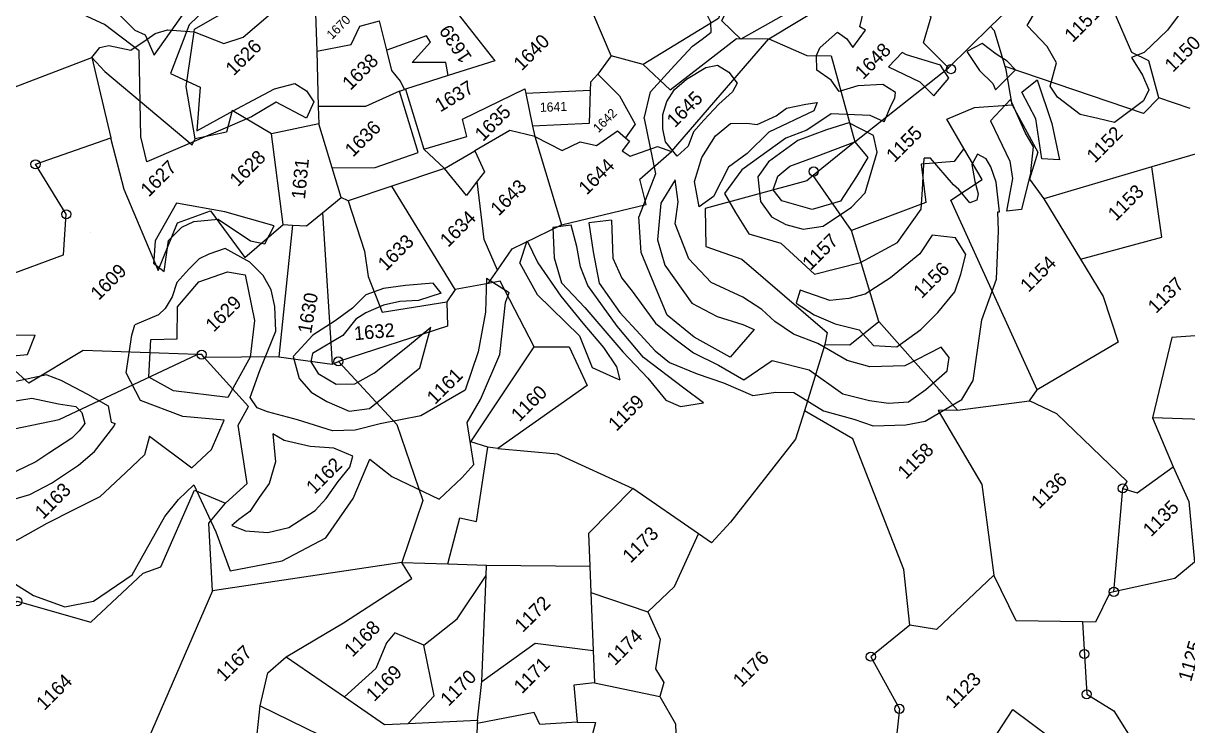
# Model space of a CAD drawing. Header units: metres. Extents: x 302352 to 308863, y 1945987 to 1951649.
# Drawn here: x 304150 to 304775, y 1948194 to 1948570 of the extents above; entities that cross this region are included whole.
import ezdxf

# ---------------------------------------------------------------- set-up
doc = ezdxf.new("R2010")
doc.units = ezdxf.units.M
for name, color, linetype in [('POLY_HATCH', 12, 'Continuous'), ('POLY_PARCEL', 6, 'Continuous'), ('SYM_STONE', 1, 'Continuous'), ('TEXT_PARCEL', 7, 'Continuous')]:
    doc.layers.add(name, color=color, linetype=linetype)
doc.styles.add('TEXT_MAP', font='')
doc.styles.get('TEXT_MAP').set_extended_font_data('Kruti Dev 050')

# ---------------------------------------------------------------- blocks, each defined once
blk = doc.blocks.new('STONE')
blk.add_circle((0, 0), 0.8510231522929323)
blk = doc.blocks.new('WEEWWEEWWE')
at = {"layer": 'POLY_HATCH'}
for points in [[(308983.6520300894, 1947099.381410132), (308981.4635497204, 1947098.56001338), (308980.1139881295, 1947102.828464166), (308976.4776723534, 1947103.764529432), (308962.5696999628, 1947109.268585918), (308964.3316274214, 1947112.151663202), (308972.0916050042, 1947120.27669728), (308971.3043633499, 1947125.930523178), (308969.392484951, 1947131.135039229), (308964.406607584, 1947135.21627825)], [(308974.1575011913, 1947121.227695363), (308973.1060395546, 1947118.479321015), (308982.5244464443, 1947120.155160603), (308987.0658642565, 1947120.222194831), (308990.8913916972, 1947118.099467369), (308988.6060577803, 1947116.165954954), (308983.924014623, 1947118.048151812), (308979.1642633866, 1947118.106364518), (308972.9474449983, 1947115.273366039), (308974.42393917, 1947111.2761215), (308970.072164734, 1947107.511724563), (308975.8227221342, 1947105.842973755), (308978.1346031832, 1947105.16383089), (308981.1847297539, 1947104.251838814), (308983.574318882, 1947102.83534038), (308983.9822988107, 1947101.108375256), (308983.6520300894, 1947099.381410132)], [(308968.5016982197, 1947091.528178132), (308965.2107485557, 1947097.408550314), (308961.4971094868, 1947102.68580769), (308956.0323232347, 1947101.147864369), (308954.1302146559, 1947099.489297444), (308953.8046147033, 1947099.231763584)], [(308937.4430291495, 1947083.49039993), (308938.4596801545, 1947076.64392691), (308941.9687654814, 1947076.545653499), (308945.8713932328, 1947078.085292059), (308942.3623079059, 1947082.245589772), (308939.9026700773, 1947087.650700911), (308941.1160907449, 1947091.548932382), (308945.1498982714, 1947094.529934457), (308946.3633189389, 1947095.217858138)], [(308892.4503434616, 1947086.760387006), (308897.4969513817, 1947084.790237414), (308903.6963355057, 1947082.231601477), (308909.4602259105, 1947082.768915587), (308910.9716480493, 1947083.510920251), (308911.9194895289, 1947079.442688063), (308913.7895513459, 1947075.476801958), (308916.9917123343, 1947073.353134049), (308923.0117766192, 1947072.20174828), (308931.4398653668, 1947074.632454434), (308934.283386677, 1947074.965077991), (308937.0756719599, 1947074.888320443), (308934.770119552, 1947068.491729794), (308932.4901789011, 1947063.553559939), (308938.2540693059, 1947059.638846069), (308944.4278354162, 1947057.771042559), (308950.6016015266, 1947058.871257703), (308955.8019112721, 1947060.994925612), (308956.2374081197, 1947057.336076141), (308958.5685816696, 1947050.862726334), (308962.6417332249, 1947050.734794939), (308964.9985247885, 1947050.888314867)], [(309041.5431621407, 1947055.011201959), (309041.3243292157, 1947055.87757805), (309044.2122417354, 1947057.625076805), (309041.7037661286, 1947062.951789778), (309035.7612910457, 1947063.887149709), (309029.1377346814, 1947065.70685515), (309029.0525999123, 1947069.193205055), (309034.2458771392, 1947071.046922794), (309040.0521315862, 1947070.85985113), (309042.9297174404, 1947069.992515794), (309044.138644301, 1947067.968731735), (309045.5859510179, 1947065.808895264), (309046.8970402272, 1947064.295308556), (309050.898418173, 1947062.849748054), (309056.3641304151, 1947062.968793512), (309058.8330668748, 1947062.679681733), (309059.7355066896, 1947062.186491337), (309058.1179273062, 1947061.081063475), (309057.2495426504, 1947059.669516881), (309058.8160392953, 1947058.785172982), (309063.0557970973, 1947061.149088071), (309067.8404249297, 1947062.764713283), (309070.9223386096, 1947063.42797), (309072.6080251827, 1947065.825898998)], [(309012.8238432041, 1947067.2829526), (309008.7478980371, 1947061.10102382), (309003.2227253498, 1947058.658407484)], [(308987.8750887881, 1947065.365472874), (308986.5921484233, 1947060.82235197), (308986.7087793655, 1947053.056333549), (308984.9593121033, 1947048.940343078), (308986.0478696499, 1947046.066916649), (308986.3770330432, 1947045.230389723)], [(308996.1684827637, 1947064.123571975), (308994.2621007159, 1947065.600511752)], [(308964.9985247885, 1947050.888314867), (308968.2263037906, 1947055.391515083), (308971.6077877464, 1947056.312624987), (308977.576616004, 1947058.692157294), (308982.8793946759, 1947063.01625388), (308984.1665939491, 1947063.621557751)], [(309000.3742689126, 1947060.865204711), (308998.0187195718, 1947062.690129847)], [(309045.2872973469, 1947044.845179322), (309043.0739372534, 1947048.950747579), (309042.9183923331, 1947049.566561676)], [(309051.1685163148, 1947042.971354697), (309049.0161831689, 1947043.657113019)], [(308988.781175205, 1947039.120567994), (308989.546801046, 1947037.174827233), (308992.022831233, 1947035.361263508)], [(308997.2956399729, 1947031.490112649), (308999.7520178785, 1947029.661204508), (309001.4042906032, 1947027.972095598), (309002.4734086167, 1947023.526050085), (309004.5144532345, 1947019.934267048), (309005.6613262523, 1947017.546215966), (309008.7909252883, 1947014.614544624), (309010.9486008484, 1947013.158416975), (309016.3525063869, 1947011.799363108)], [(309016.3525063869, 1947011.799363108), (309019.1516521294, 1947012.498305281), (309025.5857997434, 1947017.371481227), (309030.6981279262, 1947019.75953231), (309035.3828082779, 1947024.089087998), (309037.073960069, 1947025.894686733), (309037.2323214988, 1947025.763915947)]]:
    blk.add_lwpolyline(points, dxfattribs=at)
at = {"layer": 'POLY_HATCH', "lineweight": -2}
for points in [[(308977.0494995596, 1947121.914256836), (308977.2968777361, 1947127.403817664), (308976.1901724298, 1947129.616112459), (308974.7145622272, 1947132.750196615), (308972.3166991666, 1947136.06863962), (308970.841088964, 1947139.018366554), (308969.7343836577, 1947142.152450711), (308969.3654811071, 1947145.102177645), (308967.3365182514, 1947148.05190458), (308965.4920078439, 1947150.264199374), (308965.3075553956, 1947145.286534867), (308966.4142630476, 1947141.968093489), (308967.5209706996, 1947139.202723776), (308967.1520681489, 1947136.06863962), (308970.6566388615, 1947132.565839393), (308973.0545019222, 1947129.247396388), (308973.607856921, 1947125.744596162), (308973.607856921, 1947122.610510379), (308974.1575011913, 1947121.227695363)], [(308928.4519488945, 1947107.52781536), (308926.1725467757, 1947106.027209584), (308930.4336950789, 1947104.661830244), (308932.5240691768, 1947103.296452514), (308933.6496563332, 1947102.412973375)], [(308928.4519488945, 1947107.52781536), (308933.3686800495, 1947106.330969905), (308936.1369216617, 1947103.48330167)], [(308933.5692562257, 1947098.718419124), (308929.5493058536, 1947101.28854333)], [(308927.137333717, 1947100.003482032), (308930.0316993242, 1947097.915256416), (308931.9612755985, 1947094.943550051), (308933.3280606861, 1947093.09627373), (308933.3280606861, 1947091.971845296), (308932.6044692843, 1947090.686783998), (308931.3984820202, 1947090.526151134), (308930.0316993242, 1947090.526151134), (308926.4941424228, 1947091.24899741), (308924.484166041, 1947091.650579568), (308921.7506006489, 1947092.61437675)], [(308917.8110479928, 1947090.847415251), (308920.9466091395, 1947089.160771794), (308924.0017725702, 1947088.196976223), (308928.1825231575, 1947087.393811905), (308930.9160885496, 1947087.15286261), (308935.0164390292, 1947087.715077632), (308935.4169734998, 1947087.860576915)], [(308933.6496563332, 1947102.412973375), (308936.1369216617, 1947103.48330167)], [(308937.4430291495, 1947083.49039993), (308935.2558121855, 1947082.222135813), (308931.8790554992, 1947082.302452245), (308927.2159114412, 1947082.463085108), (308923.5979544322, 1947083.667829975), (308919.8192019913, 1947084.872574841), (308915.8796493352, 1947085.997004886), (308911.1361075613, 1947087.523015479), (308908.9653333559, 1947086.960800457), (308907.0357570816, 1947086.719852772), (308904.302189298, 1947086.237954181), (308900.4430367494, 1947087.523015479), (308894.3327098879, 1947090.73566953), (308890.875553094, 1947093.225477305), (308887.8323260348, 1947094.540127257), (308884.2143690258, 1947093.817280981), (308881.6416014573, 1947093.415698822), (308876.17446589, 1947095.262975143), (308871.1093284689, 1947097.672466486), (308867.7325693911, 1947100.242589082), (308864.8382037838, 1947102.652080425), (308863.3910209803, 1947100.322905514), (308865.7058911073, 1947095.459749193)], [(308953.8046147033, 1947099.231763584), (308954.0566575695, 1947097.455367263), (308957.2845965251, 1947099.948424677), (308959.7789137299, 1947099.948424677), (308961.3928843691, 1947099.361821701), (308963.8872015739, 1947097.308716922), (308964.9142729542, 1947092.322602095), (308965.9413443345, 1947090.709446729), (308968.5016982197, 1947091.528178132)], [(308933.5692562257, 1947098.718419124), (308934.360288939, 1947096.921282994)], [(308934.360288939, 1947096.921282994), (308935.573703408, 1947093.154082194), (308936.3935816511, 1947090.173081753), (308935.1801609835, 1947088.371378584), (308935.4169734998, 1947087.860576915)], [(308960.0251725424, 1947063.338199177), (308957.1378717104, 1947065.045624107), (308954.937004135, 1947067.098728886), (308952.7361365597, 1947071.351592007), (308951.7090628566, 1947073.111397714), (308950.6819914763, 1947074.87120181), (308950.0950945402, 1947076.191056493), (308950.3885441697, 1947077.804210247), (308953.76320794, 1947079.417365613), (308958.8985671644, 1947081.617120733), (308961.0994347397, 1947083.963527806), (308962.2732309347, 1947085.869983854), (308962.8601301936, 1947087.923090243), (308962.8601301936, 1947090.416146047), (308961.8330564905, 1947093.93575746), (308959.7789137299, 1947094.96230985), (308958.4583927201, 1947095.402260874), (308956.5509747743, 1947095.402260874), (308954.2033800614, 1947095.255610533), (308952.4426869303, 1947094.375708484), (308950.6819914763, 1947093.93575746), (308949.5081952813, 1947093.93575746), (308946.3633189389, 1947095.217858138)], [(308977.7629817104, 1947069.820969558), (308977.9727559143, 1947071.498242348), (308975.1849914028, 1947073.84464942), (308972.83739669, 1947075.604453517), (308970.6365291147, 1947076.631007517), (308968.1422119099, 1947076.631007517), (308965.3544473985, 1947077.070958541), (308961.9797813052, 1947077.804210247), (308958.1649430907, 1947077.657559906), (308956.6976972662, 1947075.017852151), (308956.5509747743, 1947072.671445079), (308957.1378717104, 1947070.325039617), (308958.3116679054, 1947067.39203118), (308960.4578020343, 1947065.715216111)], [(308977.7629817104, 1947069.820969558), (308975.0062977812, 1947071.222546599), (308973.1611543186, 1947072.869165996), (308971.3160085332, 1947074.054731317), (308968.9436782376, 1947074.976837857), (308967.428022771, 1947075.306161736), (308964.7262044794, 1947074.976837857), (308960.2451361433, 1947076.09653808), (308959.3225655734, 1947075.503755419), (308958.9271771908, 1947073.725407438), (308959.5861578285, 1947071.090818014), (308961.3654032273, 1947069.37833352), (308964.1990199693, 1947068.587957176), (308969.7344550028, 1947067.995174515), (308973.6608103372, 1947067.628581614)], [(309012.8238432041, 1947067.2829526), (309015.8530767221, 1947069.166310909), (309020.5334628923, 1947069.422639781), (309023.995664006, 1947069.550805827), (309025.5344221213, 1947069.294475345), (309027.0090637666, 1947069.102227081), (309027.9066711186, 1947070.063465181), (309028.5539761996, 1947072.017406167)], [(308983.3871651052, 1947067.011768899), (308980.1424451117, 1947063.986476376), (308975.8161501926, 1947060.961183854), (308971.0572257817, 1947058.58416853), (308964.5677834032, 1947060.312906655), (308960.0251725424, 1947063.338199177)], [(308960.4578020343, 1947065.715216111), (308968.8940783222, 1947064.850847049), (308973.6608103372, 1947067.628581614)], [(308983.3871651052, 1947067.011768899), (308984.1665939491, 1947063.621557751)], [(308990.6194211969, 1947066.734000948), (308989.5856067786, 1947063.69933867), (308988.6573848167, 1947058.480721464), (308988.193271513, 1947053.957920315), (308987.8451894387, 1947049.783025584), (308987.2650495511, 1947046.767824282), (308986.3770330432, 1947045.230389723)], [(308987.8750887881, 1947065.365472874), (308990.6194211969, 1947066.734000948)], [(308994.2621007159, 1947065.600511752), (308991.5580819317, 1947062.655616195), (308989.9336911757, 1947059.640414893), (308989.8176622691, 1947055.233581476), (308989.2375247043, 1947047.579609681), (308989.1214957976, 1947042.824869847), (308988.781175205, 1947039.120567994), (308989.546801046, 1947037.174827233)], [(308992.022831233, 1947035.361263508), (308991.5580819317, 1947038.534005773), (308990.6298576471, 1947045.144255093), (308991.0939709508, 1947050.478841641), (308992.1382218193, 1947056.973121618), (308993.1824726877, 1947059.408476207), (308994.6908345371, 1947061.61189211), (308996.1684827637, 1947064.123571975)], [(308998.0187195718, 1947062.690129847), (308995.7350854056, 1947059.640414893), (308993.4145281782, 1947056.161336218), (308992.6023328002, 1947051.522565727), (308992.4863038936, 1947047.579609681), (308992.3702773097, 1947044.680377722), (308992.6023328002, 1947042.245023133), (308994.1106946496, 1947038.649975116), (308995.7350854056, 1947035.402835127), (308997.2956399729, 1947031.490112649)], [(309000.3742689126, 1947060.865204711), (308997.0113917646, 1947057.205060304), (308995.9671408961, 1947054.537765419), (308995.7350854056, 1947052.334349516), (308994.9228900276, 1947047.231701653), (308995.2709744247, 1947043.984561665), (308995.7350854056, 1947040.969360362), (308996.8953651807, 1947037.490283298), (308997.9396160492, 1947033.779265939), (309002.3486750136, 1947032.967480539), (309004.9012877315, 1947028.676618076), (309005.8295120161, 1947023.342031527), (309007.6859582626, 1947020.210860881), (309009.1943201121, 1947018.239382053), (309011.1667952652, 1947016.499843522), (309013.9514634736, 1947016.03596615), (309017.6643559665, 1947015.804027465), (309019.0566912321, 1947016.84775155), (309019.2887467226, 1947018.587290082), (309014.183518964, 1947020.210860881), (309010.8187108681, 1947023.342031527), (309009.3103490187, 1947026.009324801), (309008.1500692436, 1947030.300187265), (309006.757733978, 1947033.43135791), (309006.1775964132, 1947036.33058987), (309006.0615675066, 1947038.649975116), (309005.4814276191, 1947041.549207076), (309003.857036863, 1947045.84007115), (309003.9730657696, 1947050.130933613), (309005.9455409228, 1947054.653734762), (309008.2660981502, 1947056.393274904), (309010.0065154901, 1947058.71266015), (309006.5256784876, 1947057.90087475), (309002.8127859946, 1947054.769704105), (309001.1883952385, 1947051.754502802), (309000.14414437, 1947045.724101807), (309001.3044241451, 1947042.12905379), (309002.9288149012, 1947038.997883144), (309003.5089547887, 1947037.490283298), (308998.7518114272, 1947037.14237527), (308997.2434472551, 1947042.360992476), (308996.7793362741, 1947046.883793625), (308998.1716715397, 1947050.362872299), (309000.14414437, 1947055.117612133), (309003.2227253498, 1947058.658407484)], [(309034.8387863928, 1947044.77806888), (309037.0291767798, 1947045.68030287), (309037.9909006018, 1947046.000713959), (309038.5679348951, 1947046.449291095), (309038.119131219, 1947048.371765684), (309035.6827657517, 1947050.550569145), (309033.4387450489, 1947051.768136117), (309033.7593204305, 1947053.562446271), (309033.3105167545, 1947055.80533195), (309034.6569277825, 1947057.215145575), (309035.6827657517, 1947057.599640493), (309036.7727178682, 1947057.535558275), (309038.7602796595, 1947057.407393839), (309039.0167385711, 1947055.933496385), (309038.7602796595, 1947054.587764978), (309041.5431621407, 1947055.011201959)], [(309034.8387863928, 1947044.77806888), (309034.0814464046, 1947046.659773497), (309030.628502921, 1947050.40911523), (309026.8753025906, 1947051.158983255), (309024.1729968293, 1947052.35877306), (309017.1169799738, 1947053.483575097), (309013.3637796434, 1947052.883681), (309012.6131419211, 1947050.109168987), (309011.862501269, 1947046.884735193), (309013.9642933368, 1947043.060405691), (309014.2645501836, 1947037.061459885), (309019.5940938324, 1947033.912012249), (309024.9236374813, 1947032.337290042), (309030.1781191157, 1947033.237131994), (309032.1297812954, 1947034.961828128), (309035.1793425098, 1947037.727046142)], [(309042.9183923331, 1947049.566561676), (309040.3019691585, 1947049.505582388), (309041.8407249509, 1947045.212056073), (309041.8407249509, 1947042.584675476), (309044.8541247114, 1947042.841005958), (309045.2872973469, 1947044.845179322)], [(309049.0161831689, 1947043.657113019), (309048.4445564424, 1947040.726283105), (309048.4445564424, 1947038.291150772), (309048.1239810608, 1947037.458078719), (309051.8399296513, 1947037.459471654)], [(309051.8399296513, 1947037.459471654), (309051.8730884537, 1947039.050308193), (309051.4883989249, 1947040.716452301), (309051.1685163148, 1947042.971354697)], [(309037.2323214988, 1947025.763915947), (309039.660820718, 1947028.806945482), (309040.55842807, 1947030.729418461), (309040.8790034517, 1947031.882903214), (309040.4943139229, 1947033.164552404), (309039.0196722776, 1947032.715975268), (309037.7373753968, 1947030.857584507), (309036.9038821919, 1947029.383687053), (309036.1986172815, 1947028.935109917), (309035.3010099295, 1947029.319604835), (309035.4933546939, 1947031.562490514), (309035.4292405467, 1947032.523728614), (309035.7498136055, 1947037.137666018), (309035.1793425098, 1947037.727046142)], [(309043.8385609766, 1947026.554798428), (309046.3793376412, 1947028.654657639), (309046.9627091949, 1947030.746440418), (309048.6139426556, 1947035.186762671), (309044.8048742863, 1947035.049596038), (309042.8488669271, 1947029.494370852), (309041.5105456805, 1947027.642629682), (309037.9573634192, 1947025.165195022)], [(309043.8385609766, 1947026.554798428), (309039.4735988324, 1947023.916768934), (309037.9573634192, 1947025.165195022)]]:
    blk.add_lwpolyline(points, dxfattribs=at)
at = {"layer": 'POLY_HATCH'}
for points in [[(308950.7788816851, 1947107.963063455), (308950.7788816851, 1947107.963063455)], [(308949.0079275027, 1947089.980112191), (308951.9871365412, 1947092.955965623), (308956.2904381413, 1947093.286615641), (308959.8903135342, 1947091.592032664), (308961.2557844726, 1947089.649462173), (308957.9041762414, 1947084.565713241), (308954.1232440775, 1947081.554219691), (308948.3045043946, 1947079.853943946), (308943.8770707634, 1947085.516332043), (308942.8137043522, 1947089.060642856), (308946.5252558866, 1947092.377328091)], [(309019.8920746803, 1947049.553720796), (309021.9450787606, 1947049.382830614), (309025.2812123282, 1947047.844810806), (309030.2205096408, 1947045.644252294), (309029.9860214811, 1947042.974413658), (309027.2059096583, 1947042.248126708), (309023.3992942457, 1947041.43639385), (309020.0203907283, 1947043.273474335), (309018.0101565978, 1947046.904912353), (309018.1994431389, 1947048.719418977)]]:
    blk.add_lwpolyline(points, close=True, dxfattribs=at)
at = {"layer": 'POLY_HATCH', "lineweight": -2}
for points in [[(308949.1091089883, 1947072.323545103), (308946.7884681398, 1947069.447403614), (308944.1893504824, 1947068.055723184), (308941.9615360111, 1947067.684608725), (308939.8265455943, 1947067.220713637), (308938.0628583636, 1947067.49905069), (308936.8561247507, 1947067.591829707), (308937.5987288002, 1947065.829033207), (308939.5480687854, 1947063.60234323), (308941.9615360111, 1947062.117883782), (308945.9530377131, 1947061.282874235), (308948.0880281299, 1947061.375653253), (308950.7799698418, 1947061.83954673), (308953.1934370675, 1947062.117883782), (308954.4929970576, 1947062.860112701), (308953.4719138764, 1947065.36513973), (308951.4297498369, 1947067.684608725), (308949.5732362289, 1947070.65352762), (308949.1091089883, 1947072.323545103)], [(309012.3953168174, 1947060.7594564), (309012.6366356662, 1947063.171414513), (309013.6019064161, 1947064.618589703), (309014.929154278, 1947065.945168437), (309016.4977209886, 1947066.789353293), (309018.3076042254, 1947067.151147493), (309020.3588039882, 1947067.030549426), (309023.2546185607, 1947066.306961026), (309024.5818664226, 1947065.46277617), (309024.9438435344, 1947063.774404847), (309024.7025246856, 1947061.965435457), (309023.4959350868, 1947061.603641257), (309021.0827582121, 1947061.724239323), (309018.1869436395, 1947061.603641257), (309016.1357438767, 1947061.48304319), (309014.32586064, 1947060.638858334)], [(309009.7408210937, 1947054.005971108), (309011.6713649164, 1947056.779723421), (309014.5671771661, 1947058.347496677), (309017.8249688505, 1947059.071085077), (309020.3588039882, 1947058.829888944), (309021.9273706989, 1947057.382713754), (309022.7719831858, 1947056.297332764), (309025.3058206463, 1947055.332548231), (309026.9950432973, 1947055.091353708), (309029.166903646, 1947053.644176908), (309030.3734932448, 1947052.799992051), (309029.2875642318, 1947052.317599785), (309023.1339602977, 1947054.488363374), (309019.1522167122, 1947054.488363374), (309016.1357438767, 1947054.970755641), (309012.0333420283, 1947053.644176908)], [(309017.9931837413, 1947051.345360856), (309015.9454706322, 1947048.827690728), (309015.5516803856, 1947046.3886993), (309016.1817443019, 1947044.343091717), (309017.3631174334, 1947042.297484133), (309019.4895876353, 1947040.723940705), (309023.9000446158, 1947039.858492706), (309026.4990645486, 1947039.937169797), (309031.3820688686, 1947042.612194107), (309032.5634420001, 1947044.500445898), (309031.4608283528, 1947047.962242728), (309028.7042918431, 1947049.378431974), (309025.0814177474, 1947051.030652493), (309020.3559276129, 1947051.738747921)], [(309068.0348657534, 1947039.272875224), (309068.8918824833, 1947038.152959273), (309069.8148235769, 1947036.703657362), (309071.9903249108, 1947034.793213097), (309072.9791903683, 1947028.930125581), (309073.0451147322, 1947027.612578389), (309069.6170504855, 1947027.085559513), (309065.3978938727, 1947027.151436035), (309063.7497874495, 1947027.876087828), (309063.156468175, 1947025.240991769), (309062.365375809, 1947023.264670982), (309060.8491181135, 1947022.737652106), (309056.1684936266, 1947023.396425701), (309054.9818550776, 1947025.306869967), (309053.7292948374, 1947027.349068951), (309053.2018999267, 1947031.038201087), (309053.5315217459, 1947032.751014112), (309056.3003423543, 1947034.332070742), (309056.95958332, 1947036.703657362), (309057.0255076837, 1947040.524545893), (309059.332860418, 1947041.117441291), (309063.0905438112, 1947040.919810051), (309064.738652907, 1947039.997527017), (309067.1778516963, 1947039.470506464)], [(309009.8714186524, 1947036.088222866), (309010.4747122903, 1947033.314470553), (309011.560643626, 1947030.54071663), (309013.2498685998, 1947027.766964317), (309013.1292080139, 1947024.993212004), (309015.1804100996, 1947022.701850347), (309019.041495422, 1947022.098861624), (309022.1786265206, 1947022.098861624), (309025.6777347311, 1947022.460655825), (309027.8495950797, 1947023.546036814), (309030.1421136914, 1947024.872613937), (309030.7454073294, 1947027.405170117), (309028.8148658296, 1947029.81712984), (309025.9190512571, 1947029.214139507), (309020.9720369218, 1947029.696531774), (309017.1109515994, 1947030.54071663), (309015.1804100996, 1947031.62609923), (309013.2498685998, 1947033.193872486), (309011.439985363, 1947036.932407722)], [(309052.9221556912, 1947034.523028014), (309050.2192594467, 1947029.121082854), (309047.582287566, 1947025.036684884), (309046.0660271978, 1947026.749496233), (309049.1644696253, 1947031.031527119), (309050.3511081743, 1947034.786537453)]]:
    blk.add_lwpolyline(points, close=True, dxfattribs=at)
at = {"layer": 'POLY_PARCEL'}
for points in [[(308949.4184754736, 1947086.71508615), (308939.2156890994, 1947097.604923039), (308931.1186606236, 1947099.583555935), (308930.9679187601, 1947102.594519878), (308927.2639592006, 1947104.530139785), (308926.5533176016, 1947106.85288303), (308914.5585199848, 1947118.036462929), (308922.5263517737, 1947128.015654996), (308923.3231352759, 1947128.187710171), (308924.0337801086, 1947131.456756875)], [(308956.4713771028, 1947128.73244526), (308967.0921563937, 1947124.052104834)], [(308936.2044365506, 1947125.416959264), (308934.1120238538, 1947121.735652402), (308938.6989088186, 1947117.262222697), (308938.8711893914, 1947111.670434358), (308946.1929763079, 1947108.315361677), (308950.2199615371, 1947111.842489532), (308951.9858091144, 1947119.32688318), (308961.4307888025, 1947114.845490976)], [(308967.0921563937, 1947124.052104834), (308968.7803805391, 1947124.22793077), (308969.7610603252, 1947123.588206535), (308971.3858348275, 1947121.121948213), (308973.9282529729, 1947120.639262159), (308975.2126204916, 1947120.418322159), (308976.6807895096, 1947119.61093002), (308978.9700559075, 1947116.961184159)], [(308967.0921563937, 1947124.052104834), (308961.4307888025, 1947114.845490976)], [(308967.0921563937, 1947124.052104834), (308967.0105001734, 1947121.532734313), (308968.3309125046, 1947106.636944558), (308969.1806545483, 1947106.907815707)], [(308978.9700559075, 1947116.961184159), (308979.2665747529, 1947117.184215654), (308988.0535500763, 1947114.844046246), (308992.3578934791, 1947117.947315705), (308991.3391134971, 1947122.271542344)], [(308969.1806545483, 1947106.907815707), (308973.1793655733, 1947112.605621794), (308978.9700559075, 1947116.961184159)], [(308978.9700559075, 1947116.961184159), (308980.6830027234, 1947113.128604097)], [(308896.7958348294, 1947114.311891333), (308923.3457957226, 1947098.149187687), (308930.5887480816, 1947093.402099605), (308949.4184754736, 1947086.71508615)], [(308961.4307888025, 1947114.845490976), (308961.3360503041, 1947114.691425592), (308957.8976690776, 1947108.841000462), (308953.5933224412, 1947098.106741773), (308959.7824112358, 1947100.752150879), (308963.9339400664, 1947098.818966125), (308962.8387479481, 1947091.289723461), (308969.4353487354, 1947090.831864719)], [(308980.6830027234, 1947113.128604097), (308983.0464701743, 1947111.913786463), (308990.0951153838, 1947111.385775371), (308994.3363120102, 1947109.961148243)], [(308991.9583915526, 1947107.426754157), (308988.5835849927, 1947103.829876153)], [(308976.7450971269, 1947100.345164615), (308975.2423962494, 1947106.144717267), (308972.7209153898, 1947104.669392866), (308969.1806545483, 1947106.907815707)], [(308988.5835849927, 1947103.829876153), (308983.6317629633, 1947098.552210775)], [(308988.5835849927, 1947103.829876153), (308992.383351257, 1947101.260880488), (308994.9302995951, 1947102.176599582), (308997.2304400919, 1947100.854485719)], [(308969.4353487354, 1947090.831864719), (308976.7450971269, 1947100.345164615)], [(308982.0682205117, 1947096.885782981), (308976.7450971269, 1947100.345164615)], [(308995.1836500491, 1947097.439906973), (308997.2304400919, 1947100.854485719)], [(308983.6317629633, 1947098.552210775), (308982.0682205117, 1947096.885782981)], [(308992.5616397748, 1947092.459803333), (308988.0025989513, 1947094.189494955), (308983.6317629633, 1947098.552210775)], [(308979.2418167052, 1947091.574144057), (308982.0682205117, 1947096.885782981)], [(308993.2238459547, 1947092.154565245), (308993.6058872353, 1947093.324649949), (308993.7841725196, 1947095.105214049), (308995.1836500491, 1947097.439906973)], [(308998.5449135104, 1947089.405416685), (308999.5417725116, 1947090.850329687), (308996.4057383711, 1947093.951154329), (309000.0020367194, 1947094.153721394), (309000.1970653511, 1947095.104225171), (308995.1836500491, 1947097.439906973)], [(309005.1690408389, 1947094.189494955), (309004.2521372384, 1947086.456759159), (308998.5449135104, 1947089.405416685)], [(308979.2418167052, 1947091.574144057), (308983.2652728437, 1947087.626843863), (308988.6648083648, 1947085.032307235), (308992.5616397748, 1947092.459803333)], [(308992.5616397748, 1947092.459803333), (308993.2238459547, 1947092.154565245)], [(308993.34832505, 1947092.090252676), (308993.2238459547, 1947092.154565245)], [(308969.4353487354, 1947090.831864719), (308970.2740865783, 1947089.901136935)], [(308977.330894404, 1947087.982962481), (308979.2418167052, 1947091.574144057)], [(308993.34832505, 1947092.090252676), (308989.4798323503, 1947084.828815713)], [(308998.5449135104, 1947089.405416685), (308993.34832505, 1947092.090252676)], [(308970.2740865783, 1947089.901136935), (308956.8149693509, 1947078.928154028)], [(308970.2740865783, 1947089.901136935), (308971.4983794115, 1947088.542567789), (308974.1738313687, 1947088.285869414)], [(308974.1738313687, 1947088.285869414), (308961.0932630629, 1947073.295181561)], [(308974.1738313687, 1947088.285869414), (308977.330894404, 1947087.982962481)], [(308977.6874552718, 1947087.016366077), (308977.330894404, 1947087.982962481)], [(308949.8140999753, 1947085.758250271), (308949.8384180266, 1947086.266864876), (308949.4184754736, 1947086.71508615)], [(308977.6874552718, 1947087.016366077), (308974.5438830291, 1947080.846725574), (308972.5285189919, 1947078.141846902), (308970.5446448711, 1947073.518393462), (308977.5039508163, 1947068.517514791)], [(308983.097625803, 1947084.349856472), (308977.6874552718, 1947087.016366077)], [(308891.0856823972, 1947085.259968297), (308909.8854510806, 1947080.399416865), (308914.7953584816, 1947071.667625618), (308924.2060089444, 1947071.366529868), (308926.424082112, 1947070.334200432), (308936.631516077, 1947074.334480823), (308938.3112217511, 1947070.248174455)], [(308938.3112217511, 1947070.248174455), (308942.1443941653, 1947070.076119281), (308946.709746888, 1947076.313113719), (308949.4015811215, 1947077.130374992), (308949.8140999753, 1947085.758250271)], [(308956.8149693509, 1947078.928154028), (308949.8140999753, 1947085.758250271)], [(308989.4798323503, 1947084.828815713), (308994.650141163, 1947082.030784342), (308995.8726771413, 1947084.014841574), (309004.4558964683, 1947081.064192771), (309004.1189552307, 1947080.548379743)], [(308989.4798323503, 1947084.828815713), (308989.6071794439, 1947081.115066859)], [(309015.5338325208, 1947076.184013553), (309018.8970982664, 1947084.574446882)], [(308979.4248482326, 1947068.863488187), (308983.097625803, 1947084.349856472)], [(308989.6071794439, 1947081.115066859), (308983.097625803, 1947084.349856472)], [(308991.4843367787, 1947076.892931255), (308989.174196739, 1947076.587347087), (308989.6071794439, 1947081.115066859)], [(308989.6071794439, 1947081.115066859), (308994.0643406524, 1947079.944982155)], [(308994.0643406524, 1947079.944982155), (308993.0200899583, 1947077.096079917), (308991.4843367787, 1947076.892931255)], [(309000.9665770511, 1947075.72250047), (308999.2069445056, 1947078.59266565), (308994.0643406524, 1947079.944982155)], [(309004.1189552307, 1947080.548379743), (309001.7292652503, 1947076.890076491)], [(309010.3585305603, 1947074.87971927), (309004.1189552307, 1947080.548379743)], [(308956.8149693509, 1947078.928154028), (308961.0932630629, 1947073.295181561)], [(308985.1440616123, 1947066.775794644), (308986.7620363035, 1947070.844971454), (308991.4843367787, 1947076.892931255)], [(309001.7292652503, 1947076.890076491), (309000.9665770511, 1947075.72250047)], [(309010.3585305603, 1947074.87971927), (309007.2351119401, 1947071.916055284), (309001.7292652503, 1947076.890076491)], [(309000.9665770511, 1947075.72250047), (308995.2958474558, 1947065.026337043)], [(309000.9665770511, 1947075.72250047), (309002.2145837416, 1947071.90700505), (309004.6851264104, 1947071.042160044), (309005.8821916766, 1947069.159849378), (309009.1677550974, 1947068.60024407), (309009.2852788945, 1947067.225303994)], [(309012.5926898238, 1947075.696193437), (309012.6090729643, 1947071.654226132), (309011.4621905615, 1947067.595894405), (309009.2852788945, 1947067.225303994)], [(309012.5926898238, 1947075.696193437), (309011.1672783906, 1947075.64710178), (309010.3585305603, 1947074.87971927)], [(309015.5338325208, 1947076.184013553), (309012.5926898238, 1947075.696193437)], [(309017.7303637454, 1947072.398801325), (309015.5338325208, 1947076.184013553)], [(309039.1983927977, 1947075.999584479), (309039.0927408733, 1947074.936611122), (309028.971452045, 1947069.688933132), (309017.7303637454, 1947072.398801325)], [(308961.9160949318, 1947072.990509587), (308961.506988799, 1947061.723867079), (308956.9094391002, 1947052.225342305), (308949.2258588201, 1947048.451094829)], [(308961.0932630629, 1947073.295181561), (308961.9160949318, 1947072.990509587)], [(308977.5039508163, 1947068.517514791), (308975.3311340685, 1947066.158609514), (308961.9160949318, 1947072.990509587)], [(309017.7303637454, 1947072.398801325), (309017.8811250101, 1947067.538249893), (309028.7992005742, 1947066.204824707), (309031.7591967512, 1947063.156803594)], [(308929.0136214254, 1947063.305083847), (308934.9113111275, 1947069.928159586), (308938.3112217511, 1947070.248174455)], [(308979.4248482326, 1947068.863488187), (308977.5039508163, 1947068.517514791)], [(308983.0553390256, 1947066.392190513), (308979.4248482326, 1947068.863488187)], [(308981.4717021863, 1947056.251207676), (308984.3687901406, 1947065.498116166), (308983.0553390256, 1947066.392190513)], [(308983.0553390256, 1947066.392190513), (308985.1440616123, 1947066.775794644)], [(308985.1440616123, 1947066.775794644), (308988.4625011763, 1947067.385242319), (308995.2958474558, 1947065.026337043)], [(309009.2852788945, 1947067.225303994), (309009.3460403817, 1947066.514440272), (309007.7924013134, 1947066.31094714), (309008.021628022, 1947065.089988348), (309011.4600092485, 1947063.462043292), (309012.3005007126, 1947061.681479192)], [(308995.2958474558, 1947065.026337043), (309005.057771606, 1947059.11334874), (309006.7897263953, 1947062.038391863), (309012.3005007126, 1947061.681479192)], [(308929.0136214254, 1947063.305083847), (308906.9541180698, 1947054.554647773)], [(308949.2258588201, 1947048.451094829), (308929.0136214254, 1947063.305083847)], [(309012.3005007126, 1947061.681479192), (309031.7591967512, 1947063.156803594)], [(309031.7591967512, 1947063.156803594), (309033.7521789269, 1947058.118239559), (309035.9917875702, 1947055.838510913), (309030.2205096408, 1947045.644252294)], [(309031.7591967512, 1947063.156803594), (309044.3665978152, 1947060.104408224)], [(308967.8994793766, 1947051.187423726), (308966.7973260445, 1947053.294712719), (308981.4717021863, 1947056.251207676)], [(308981.4717021863, 1947056.251207676), (308984.7356073115, 1947053.011873271), (308982.818596119, 1947047.733516612), (308968.6968161989, 1947050.136591714)], [(309023.2547447689, 1947046.351090551), (309022.1665456495, 1947046.461513567), (309010.1502060898, 1947053.300701116), (309006.6831302969, 1947049.687545673), (309008.8796712222, 1947045.171101369), (309010.02101587, 1947030.460398446), (309008.7074035836, 1947029.557111196)], [(309045.804832424, 1947043.855239181), (309045.804832424, 1947048.487370188), (309048.8897978592, 1947050.208483445), (309048.4624815907, 1947053.57141684)], [(308953.3626970016, 1947044.046070621), (308958.7673566836, 1947047.224463635), (308959.963979765, 1947045.337339092), (308967.8994793766, 1947051.187423726)], [(308968.6968161989, 1947050.136591714), (308967.8994793766, 1947051.187423726)], [(308922.7901794359, 1947048.203939904), (308926.5723694463, 1947050.553619591), (308929.7589374614, 1947050.345419339)], [(308929.7589374614, 1947050.345419339), (308938.2421284147, 1947048.227667802), (308948.6929515793, 1947046.030150645), (308949.2258588201, 1947048.451094829)], [(308929.7589374614, 1947050.345419339), (308931.4722138211, 1947041.225556888)], [(308968.6968161989, 1947050.136591714), (308973.7414939304, 1947044.166959191), (308977.54675683, 1947033.944516535)], [(308917.0722220337, 1947043.564065615), (308922.7901794359, 1947048.203939904)], [(308922.7901794359, 1947048.203939904), (308927.7520564509, 1947033.918605183), (308934.3901410892, 1947019.903454908)], [(308949.2258588201, 1947048.451094829), (308953.3626970016, 1947044.046070621)], [(309021.7318419071, 1947037.722842149), (309023.2547447689, 1947046.351090551)], [(309030.2205096408, 1947045.644252294), (309023.2547447689, 1947046.351090551)], [(309030.2205096408, 1947045.644252294), (309045.804832424, 1947043.855239181)], [(308953.3626970016, 1947044.046070621), (308956.8464592673, 1947040.336460421)], [(309053.5204488265, 1947043.783747511), (309045.804832424, 1947043.855239181)], [(309051.1814679898, 1947038.752814039), (309053.4876412635, 1947043.030207617), (309053.5204488265, 1947043.783747511)], [(309053.5204488265, 1947043.783747511), (309056.1776452953, 1947043.750990239), (309062.8698019639, 1947041.719710707)], [(308943.6203346025, 1947038.705089162), (308942.0924354728, 1947042.550746199), (308940.3811871962, 1947042.367619904), (308936.9892514411, 1947040.994171077), (308931.4722138211, 1947041.225556888)], [(308931.4722138211, 1947041.225556888), (308932.647696116, 1947034.968401244), (308934.9349097362, 1947032.895211229)], [(308955.8664648551, 1947039.427385697), (308956.8464592673, 1947040.336460421)], [(308956.8464592673, 1947040.336460421), (308966.3601227743, 1947030.698391118)], [(308934.9349097362, 1947032.895211229), (308939.9228190215, 1947033.058688609), (308943.6203346025, 1947038.705089162)], [(308943.6203346025, 1947038.705089162), (308949.1513260108, 1947038.064147128), (308955.8664648551, 1947039.427385697)], [(308945.6721282122, 1947029.970787113), (308955.8664648551, 1947039.427385697)], [(309039.7424643816, 1947034.937845126), (309040.8906308436, 1947039.229744338), (309044.5319526842, 1947037.755428364), (309048.3044949525, 1947034.511933548)], [(309048.3044949525, 1947034.511933548), (309050.9616783218, 1947038.34515737), (309051.1814679898, 1947038.752814039)], [(309062.5727785703, 1947021.583846518), (309059.6873373504, 1947021.583846518), (309051.1814679898, 1947038.752814039)], [(309015.8701250392, 1947026.716122134), (309021.7318419071, 1947037.722842149)], [(309039.7424643816, 1947034.937845126), (309037.6756846336, 1947034.619888669), (309034.3345125259, 1947037.430111904), (309031.2207540266, 1947033.439407047), (309021.7318419071, 1947037.722842149)], [(309024.2586373, 1947005.713611618), (309033.7720053287, 1947031.333959816), (309038.5942979195, 1947030.383845223), (309039.7424643816, 1947034.937845126)], [(309048.3044949525, 1947034.511933548), (309046.2923937887, 1947027.769975171), (309043.0098406015, 1947026.013585649), (309042.5320766026, 1947022.841329338)], [(308934.9349097362, 1947032.895211229), (308941.6713413474, 1947026.789134109)], [(308977.54675683, 1947033.944516535), (308969.2559123056, 1947033.858490558), (308966.3601227743, 1947030.698391118)], [(308979.4548296966, 1947023.661402106), (308977.54675683, 1947033.944516535)], [(309062.5727785703, 1947021.583846518), (309065.0647549988, 1947025.958849869), (309064.2778155911, 1947028.316634246), (309066.3500857623, 1947033.739539949), (309072.7242893971, 1947032.927414401)], [(308941.6713413474, 1947026.789134109), (308945.6721282122, 1947029.970787113)], [(308945.6721282122, 1947029.970787113), (308954.1459783842, 1947028.611839529), (308958.9026523259, 1947022.560248504)], [(308966.3601227743, 1947030.698391118), (308964.0208402566, 1947028.145593239)], [(309008.7074035836, 1947029.557111196), (309000.6777039663, 1947025.306257093)], [(309008.7074035836, 1947029.557111196), (309011.0049110507, 1947027.243039795), (309015.8701250392, 1947026.716122134)], [(308964.0208402566, 1947028.145593239), (308958.9026523259, 1947022.560248504)], [(308964.0208402566, 1947028.145593239), (308967.5314452797, 1947021.101550238)], [(308941.3713859952, 1947026.501891773), (308934.3901410892, 1947019.903454908)], [(308941.6713413474, 1947026.789134109), (308941.3713859952, 1947026.501891773)], [(308950.7584911351, 1947017.385215941), (308947.0804557558, 1947020.601193763), (308947.6772062526, 1947022.246236932), (308941.3713859952, 1947026.501891773)], [(309015.8701250392, 1947026.716122134), (309014.9908693861, 1947011.201349904)], [(309000.6777039663, 1947025.306257093), (308997.2509669932, 1947023.492171932), (308983.511857275, 1947021.771621798), (308979.8294299578, 1947021.642581223), (308979.4548296966, 1947023.661402106)], [(308990.6449179224, 1946995.617140582), (308995.2497171326, 1947001.339735008), (309002.5840545034, 1947018.195381438), (309000.6777039663, 1947025.306257093)], [(308967.5314452797, 1947021.101550238), (308972.3642496185, 1947021.00058423), (308979.4548296966, 1947023.661402106)], [(308958.9026523259, 1947022.560248504), (308956.0121055964, 1947019.405870397)], [(309042.5320766026, 1947022.841329338), (309040.3705887585, 1947013.8842856)], [(309055.5297010605, 1947015.825731541), (309042.5320766026, 1947022.841329338)], [(308956.0121055964, 1947019.405870397), (308953.8754172474, 1947021.121012982), (308950.7584911351, 1947017.385215941)], [(308967.5314452797, 1947021.101550238), (308966.1677904967, 1947017.404669024), (308962.9924206511, 1947015.089254592), (308962.4664395652, 1947013.04624129), (308960.8143420856, 1947012.136546522)], [(309064.4874394794, 1947017.707731292), (309062.5727785703, 1947021.583846518)], [(308956.0121055964, 1947019.405870397), (308960.8143420856, 1947012.136546522)], [(308950.7584911351, 1947017.385215941), (308952.4143583278, 1947015.653519596), (308943.5955615774, 1947010.48129176)], [(309040.3705887585, 1947013.8842856), (309049.9817578723, 1947008.380249101), (309055.5297010605, 1947015.825731541)], [(309061.6933668969, 1947012.498831259), (309055.5297010605, 1947015.825731541)], [(309014.9908693861, 1947011.201349904), (309013.1444328272, 1947012.987014061), (309010.389431155, 1947002.038856198), (309003.1049572576, 1946992.495723063)], [(309040.3705887585, 1947013.8842856), (309039.0170825466, 1947008.27545723), (309036.2103362499, 1947002.642971058), (309024.2586373, 1947005.713611618)], [(308960.8143420856, 1947012.136546522), (308959.7591490417, 1947008.136267742), (308956.3782119183, 1947004.480099311), (308957.2180663722, 1947002.845576764), (308950.11163098, 1946995.748306454)], [(309014.9908693861, 1947011.201349904), (309022.5199871003, 1947005.418747115)], [(309022.5199871003, 1947005.418747115), (309024.2586373, 1947005.713611618)], [(309023.1104610133, 1946988.644298031), (309024.1274103225, 1946988.873638179), (309023.8649792916, 1947001.651049283), (309022.5199871003, 1947005.418747115)], [(309046.7382531143, 1946993.713949815), (309041.6157998126, 1946998.13221252), (309032.3749068151, 1946992.462628913)], [(308990.6449179224, 1946995.617140582), (308984.1231948739, 1946996.303852764), (308981.9562288059, 1946988.812453987), (308974.8094165576, 1946983.00661969)], [(309003.1049572576, 1946992.495723063), (308992.7493734329, 1946992.766247332), (308990.6449179224, 1946995.617140582)], [(309007.0201902273, 1946979.962834899), (309000.9379944645, 1946986.211273811), (309003.1049572576, 1946992.495723063)], [(309032.3749068151, 1946992.462628913), (309029.7752791377, 1946986.003176584)], [(309046.5900787283, 1946979.073630998), (309042.2769878113, 1946981.924525884), (309032.3749068151, 1946992.462628913)], [(309012.709630249, 1946979.855308029), (309023.1104610133, 1946988.644298031)], [(309023.1104610133, 1946988.644298031), (309024.028994183, 1946986.875119189), (309029.7752791377, 1946986.003176584)], [(309029.7752791377, 1946986.003176584), (309028.0458738721, 1946981.321053575), (309022.9410098518, 1946975.140650483), (309019.5863824914, 1946975.452792235), (309012.709630249, 1946979.855308029)], [(309007.0201902273, 1946979.962834899), (309000.7180757084, 1946972.846349425)], [(309012.709630249, 1946979.855308029), (309012.2728797898, 1946980.13491688), (309008.2098245528, 1946978.740684593), (309007.0201902273, 1946979.962834899)], [(309000.7180757084, 1946972.846349425), (309001.7125952173, 1946968.810987795), (309000.4383672921, 1946963.254604449), (308986.7517470575, 1946950.737354016)]]:
    blk.add_lwpolyline(points, dxfattribs=at)
blk.add_lwpolyline([(308983.0653372204, 1946976.260882349), (308992.4511217329, 1946978.247521971), (308993.7875098647, 1946969.152437705), (308989.8715857792, 1946958.101756622), (308988.1000949712, 1946958.877788076), (308985.4894789143, 1946963.409810418)], close=True, dxfattribs=at)
at = {"layer": 'SYM_STONE', "xscale": 0.7, "yscale": 0.7, "zscale": 0.7}
for p in [(308951.9858091144, 1947119.32688318), (308950.2199615371, 1947111.842489532), (308949.8384180266, 1947086.266864876), (308909.8854510806, 1947080.399416865), (308961.9160949318, 1947072.990509587), (309023.6684627369, 1947046.682648327), (309045.8934627369, 1947043.507648327), (308984.1231948739, 1946996.303852764), (308981.9562288059, 1946988.812453987), (309023.1104610133, 1946988.644298031), (309012.709630249, 1946979.855308029), (309004.2244638544, 1946976.805839566), (309000.7180757084, 1946972.846349425)]:
    blk.add_blockref('STONE', p, dxfattribs=at)
at = {"layer": 'TEXT_PARCEL', "style": 'TEXT_MAP'}
for s, height, p in [('1626', 1.8, (308978.5317095054, 1947109.146583271)), ('1627', 1.8, (308959.4443647444, 1947105.757524152)), ('1670', 1.2, (308991.046394171, 1947103.45571143)), ('1609', 1.8, (308945.2211771584, 1947100.770341763)), ('1628', 1.8, (308968.6578144463, 1947098.461513598)), ('1638', 1.8, (308988.0630252084, 1947097.015756045)), ('1636', 1.8, (308982.1165366166, 1947090.57152778)), ('1629', 1.8, (308952.9644260721, 1947087.181771537)), ('1163', 1.8, (308919.8014662589, 1947085.56811937)), ('1640', 1.8, (309005.7759769354, 1947082.990081746)), ('1635', 1.8, (308995.6510977739, 1947080.01109605)), ('1633', 1.8, (308974.6517937961, 1947076.924924425)), ('1634', 1.8, (308982.6226213595, 1947073.386917428)), ('1643', 1.8, (308990.2138829867, 1947071.617911461)), ('1642', 1.2, (309007.1934692676, 1947070.144247473)), ('1164', 1.8, (308902.2505127622, 1947067.673753978)), ('1644', 1.8, (309000.3355683283, 1947065.426397981)), ('1645', 1.8, (309014.7589739846, 1947063.531035856)), ('1162', 1.8, (308947.3424606749, 1947062.812270914)), ('1161', 1.8, (308966.8479860485, 1947059.980253063)), ('1167', 1.8, (308921.6145392164, 1947053.716201274)), ('1648', 1.8, (309036.711519059, 1947050.609202181)), ('1160', 1.8, (308973.0852172609, 1947050.577953795)), ('1168', 1.8, (308935.8248258692, 1947044.156681513)), ('1159', 1.8, (308981.2503228256, 1947040.722529955)), ('1155', 1.8, (309031.9425885213, 1947039.994147251)), ('1169', 1.8, (308933.726059254, 1947038.001081465)), ('1157', 1.8, (309014.1770632312, 1947037.742281048)), ('1151', 1.8, (309059.6132194596, 1947034.66995369)), ('1170', 1.8, (308940.2100635174, 1947030.678335815)), ('1172', 1.8, (308953.9279871493, 1947030.678335815)), ('1173', 1.8, (308970.3829092445, 1947027.154545735)), ('1171', 1.8, (308948.193445121, 1947025.062360156)), ('1156', 1.8, (309021.890668757, 1947024.827175514)), ('1150', 1.8, (309066.1662745865, 1947022.620306073)), ('1152', 1.8, (309050.5408817073, 1947021.416108428)), ('1174', 1.8, (308959.4285298091, 1947019.082388776)), ('1154', 1.8, (309032.3962062027, 1947015.525511296)), ('1153', 1.8, (309047.1387538594, 1947014.052862014)), ('1158', 1.8, (309003.7176058296, 1947009.489342304)), ('1176', 1.8, (308969.1622722874, 1947005.386595657)), ('1137', 1.8, (309042.2942654999, 1947001.751010973)), ('1136', 1.8, (309013.3761883192, 1946994.387762843)), ('1123', 1.8, (308986.9131310429, 1946983.790234663)), ('1135', 1.8, (309021.201079829, 1946981.473761439))]:
    blk.add_text(s, height=height, dxfattribs=at).set_placement(p)
for s, height, rotation, p in [('1631', 1.8, 39.37665615760325, (308973.7630380814, 1947091.117918395)), ('1639', 1.8, 78.67561091659081, (309002.510178716, 1947088.859718967)), ('1637', 1.8, 346.4464959654514, (308994.3922316512, 1947086.700673025)), ('1630', 1.8, 35.09500547737399, (308961.8829603319, 1947078.035853803)), ('1641', 1.2, 317.2229530590031, (309003.7328472618, 1947077.531519272)), ('1632', 1.8, 320.4257262999652, (308965.367644161, 1947073.454955284)), ('1125', 1.8, 29.13194685995381, (309011.5110562118, 1946964.296041955))]:
    blk.add_text(s, height=height, rotation=rotation, dxfattribs=at).set_placement(p)
blk = doc.blocks.new('fffgfhggfsdsf')
at = {"xscale": 4.089385853194386, "yscale": 4.089385853194386, "zscale": 4.089385853194386, "rotation": 44.8498280447801}
blk.add_blockref('WEEWWEEWWE', (5024019.809142052, -4587627.436308661), dxfattribs=at)

msp = doc.modelspace()

# ---------------------------------------------------------------- block references
msp.add_blockref('fffgfhggfsdsf', (0, 0))

doc.saveas('drawing.dxf')
